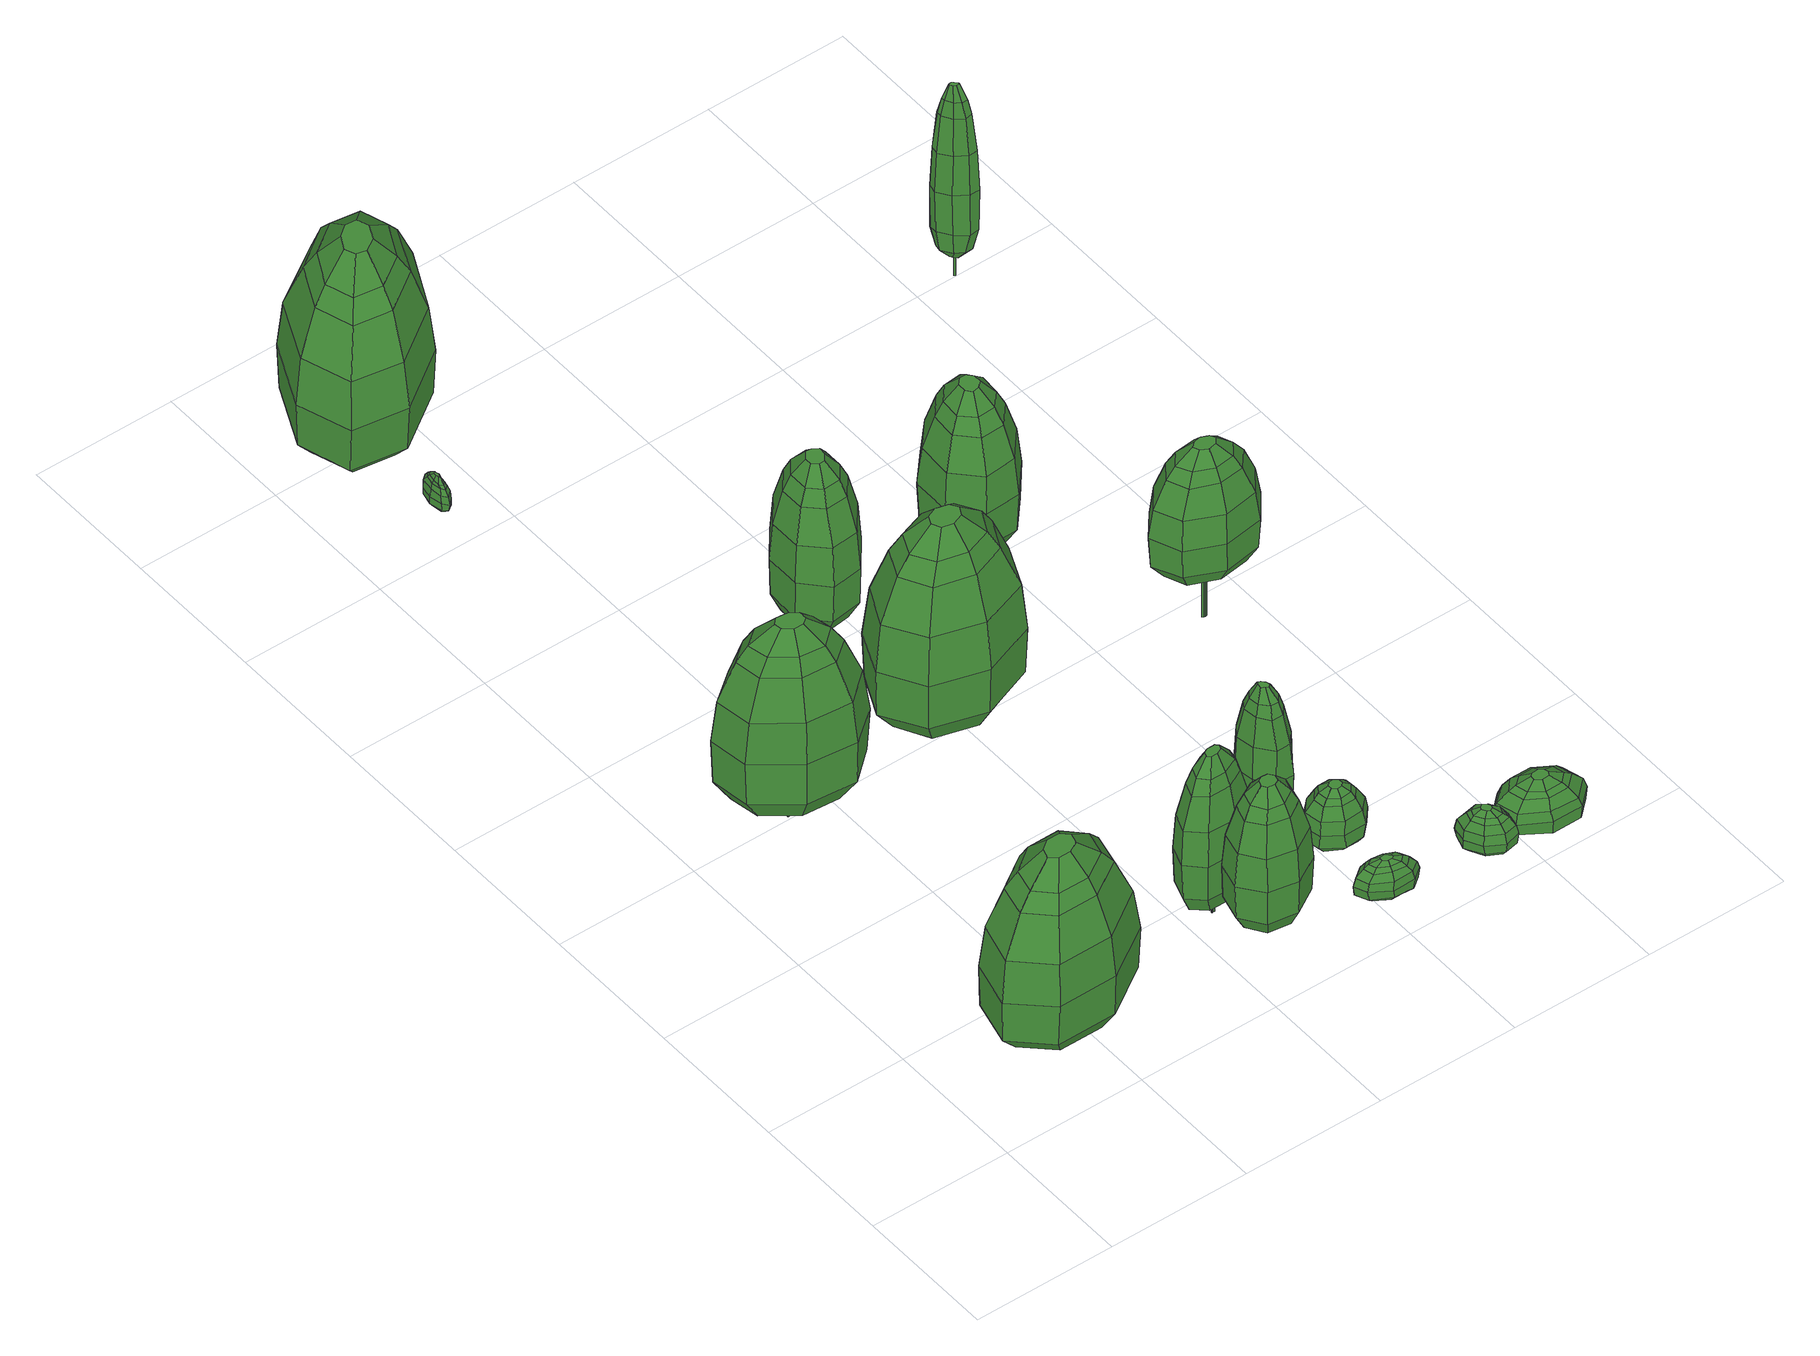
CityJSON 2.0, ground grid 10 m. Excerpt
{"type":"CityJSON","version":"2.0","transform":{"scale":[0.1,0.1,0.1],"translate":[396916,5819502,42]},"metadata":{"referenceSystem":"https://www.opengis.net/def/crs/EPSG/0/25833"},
"CityObjects":{
"tree1":{"type":"SolitaryVegetationObject","attributes":{"h_crown":14.28,"h_trunk":0.95,"X":396924.13,"Y":5819507.48,"Z":43.72,"height":15.23,"crownDiameter":9.96},"geometry":[{"type":"MultiSurface","lod":"2","boundaries":[[[0,1,2,3,4,5,6,7]],[[8,5,4,9]],[[10,6,5,8]],[[11,7,6,10]],[[9,4,3,12]],[[13,2,1,14]],[[15,0,7,11]],[[14,1,0,15]],[[12,3,2,13]],[[16,17,18,19]],[[20,21,22,23]],[[24,20,23,25]],[[19,18,26,27]],[[28,29,20,24]],[[23,22,30,31]],[[25,23,31,32]],[[33,34,35,36]],[[37,33,36,17]],[[32,31,33,37]],[[38,39,40,41]],[[36,35,39,38]],[[17,36,38,18]],[[42,24,25,43]],[[44,16,19,45]],[[43,25,32,46]],[[18,38,41,26]],[[46,32,37,47]],[[48,49,50,51]],[[50,47,16,44]],[[52,28,24,42]],[[51,50,44,53]],[[53,44,45,54]],[[29,55,21,20]],[[45,19,27,56]],[[57,58,59,60]],[[61,53,54,62]],[[63,51,53,61]],[[62,54,64,65]],[[60,59,49,48]],[[55,29,28,52,66,67,68,69]],[[70,48,51,63]],[[54,45,56,64]],[[67,66,58,57]],[[30,71,72,34]],[[49,46,47,50]],[[66,52,42,58]],[[58,42,43,59]],[[22,73,71,30]],[[21,74,73,22]],[[59,43,46,49]],[[55,69,74,21]],[[34,72,75,35]],[[76,60,48,70]],[[77,57,60,76]],[[72,63,61,75]],[[47,37,17,16]],[[75,61,62,78]],[[71,70,63,72]],[[31,30,34,33]],[[39,78,79,40]],[[78,62,65,79]],[[35,75,78,39]],[[73,76,70,71]],[[69,68,77,74]],[[41,40,79,65,64,56,27,26],[11,10,8,9,12,13,14,15]],[[68,67,57,77]],[[74,77,76,73]]]}]},
"tree2":{"type":"SolitaryVegetationObject","attributes":{"h_crown":15.07,"h_trunk":0.83,"X":396923.41,"Y":5819532.28,"Z":42.9,"height":15.9,"crownDiameter":8.36},"geometry":[{"type":"MultiSurface","lod":"2","boundaries":[[[80,81,82,83,84,85,86,87]],[[88,85,84,89]],[[90,86,85,88]],[[91,87,86,90]],[[89,84,83,92]],[[93,82,81,94]],[[95,80,87,91]],[[94,81,80,95]],[[92,83,82,93]],[[96,97,98,99]],[[100,101,102,103]],[[104,100,103,105]],[[99,98,106,107]],[[108,109,100,104]],[[103,102,110,111]],[[105,103,111,112]],[[113,114,115,116]],[[117,113,116,97]],[[112,111,113,117]],[[118,119,120,121]],[[116,115,119,118]],[[97,116,118,98]],[[122,104,105,123]],[[124,96,99,125]],[[123,105,112,126]],[[98,118,121,106]],[[126,112,117,127]],[[128,129,130,131]],[[130,127,96,124]],[[132,108,104,122]],[[131,130,124,133]],[[133,124,125,134]],[[109,135,101,100]],[[125,99,107,136]],[[137,138,139,140]],[[141,133,134,142]],[[143,131,133,141]],[[142,134,144,145]],[[140,139,129,128]],[[135,109,108,132,146,147,148,149]],[[150,128,131,143]],[[134,125,136,144]],[[147,146,138,137]],[[110,151,152,114]],[[129,126,127,130]],[[146,132,122,138]],[[138,122,123,139]],[[102,153,151,110]],[[101,154,153,102]],[[139,123,126,129]],[[135,149,154,101]],[[114,152,155,115]],[[156,140,128,150]],[[157,137,140,156]],[[152,143,141,155]],[[127,117,97,96]],[[155,141,142,158]],[[151,150,143,152]],[[111,110,114,113]],[[119,158,159,120]],[[158,142,145,159]],[[115,155,158,119]],[[153,156,150,151]],[[149,148,157,154]],[[121,120,159,145,144,136,107,106],[91,90,88,89,92,93,94,95]],[[148,147,137,157]],[[154,157,156,153]]]}]},
"tree3":{"type":"SolitaryVegetationObject","attributes":{"h_crown":12.35,"h_trunk":0.8,"X":396937.51,"Y":5819509.94,"Z":43.71,"height":13.15,"crownDiameter":4.94},"geometry":[{"type":"MultiSurface","lod":"2","boundaries":[[[160,161,162,163,164,165]],[[166,164,163,167]],[[168,165,164,166]],[[167,163,162,169]],[[170,160,165,168]],[[171,161,160,170]],[[169,162,161,171]],[[172,173,174,175]],[[176,177,178,179]],[[180,176,179,181]],[[175,174,182,183]],[[184,185,176,180]],[[179,178,186,187]],[[181,179,187,188]],[[189,190,191,192]],[[193,189,192,173]],[[188,187,189,193]],[[194,195,196,197]],[[192,191,195,194]],[[173,192,194,174]],[[198,180,181,199]],[[200,172,175,201]],[[199,181,188,202]],[[174,194,197,182]],[[202,188,193,203]],[[204,205,206,207]],[[206,203,172,200]],[[208,184,180,198]],[[207,206,200,209]],[[209,200,201,210]],[[185,211,177,176]],[[201,175,183,212]],[[213,214,215,216]],[[217,209,210,218]],[[219,207,209,217]],[[218,210,220,221]],[[216,215,205,204]],[[211,185,184,208,222,223,224,225]],[[226,204,207,219]],[[210,201,212,220]],[[223,222,214,213]],[[186,227,228,190]],[[205,202,203,206]],[[222,208,198,214]],[[214,198,199,215]],[[178,229,227,186]],[[177,230,229,178]],[[215,199,202,205]],[[211,225,230,177]],[[190,228,231,191]],[[232,216,204,226]],[[233,213,216,232]],[[228,219,217,231]],[[203,193,173,172]],[[231,217,218,234]],[[227,226,219,228]],[[187,186,190,189]],[[195,234,235,196]],[[234,218,221,235]],[[191,231,234,195]],[[229,232,226,227]],[[225,224,233,230]],[[197,196,235,221,220,212,183,182],[168,166,167,169,171,170]],[[224,223,213,233]],[[230,233,232,229]]]}]},
"tree4":{"type":"SolitaryVegetationObject","attributes":{"h_crown":10.8,"h_trunk":1.51,"X":396939.08,"Y":5819506.73,"Z":43.73,"height":12.31,"crownDiameter":5.45},"geometry":[{"type":"MultiSurface","lod":"2","boundaries":[[[236,237,238,239,240,241,242]],[[243,241,240,244]],[[245,242,241,243]],[[244,240,239,246]],[[247,238,237,248]],[[249,236,242,245]],[[248,237,236,249]],[[246,239,238,247]],[[250,251,252,253]],[[254,255,256,257]],[[258,254,257,259]],[[253,252,260,261]],[[262,263,254,258]],[[257,256,264,265]],[[259,257,265,266]],[[267,268,269,270]],[[271,267,270,251]],[[266,265,267,271]],[[272,273,274,275]],[[270,269,273,272]],[[251,270,272,252]],[[276,258,259,277]],[[278,250,253,279]],[[277,259,266,280]],[[252,272,275,260]],[[280,266,271,281]],[[282,283,284,285]],[[284,281,250,278]],[[286,262,258,276]],[[285,284,278,287]],[[287,278,279,288]],[[263,289,255,254]],[[279,253,261,290]],[[291,292,293,294]],[[295,287,288,296]],[[297,285,287,295]],[[296,288,298,299]],[[294,293,283,282]],[[289,263,262,286,300,301,302,303]],[[304,282,285,297]],[[288,279,290,298]],[[301,300,292,291]],[[264,305,306,268]],[[283,280,281,284]],[[300,286,276,292]],[[292,276,277,293]],[[256,307,305,264]],[[255,308,307,256]],[[293,277,280,283]],[[289,303,308,255]],[[268,306,309,269]],[[310,294,282,304]],[[311,291,294,310]],[[306,297,295,309]],[[281,271,251,250]],[[309,295,296,312]],[[305,304,297,306]],[[265,264,268,267]],[[273,312,313,274]],[[312,296,299,313]],[[269,309,312,273]],[[307,310,304,305]],[[303,302,311,308]],[[275,274,313,299,298,290,261,260],[245,243,244,246,247,248,249]],[[302,301,291,311]],[[308,311,310,307]]]}]},
"tree5":{"type":"SolitaryVegetationObject","attributes":{"h_crown":2.47,"h_trunk":0.18,"X":396922.76,"Y":5819565.21,"Z":43.1,"height":2.65,"crownDiameter":1.82},"geometry":[{"type":"MultiSurface","lod":"2","boundaries":[[[314,315,316]],[[317,315,314,318]],[[319,316,315,317]],[[318,314,316,319]],[[320,321,322,323]],[[324,325,326,327]],[[328,324,327,329]],[[323,322,330,331]],[[332,333,324,328]],[[327,326,334,335]],[[329,327,335,336]],[[337,338,339,340]],[[341,337,340,321]],[[336,335,337,341]],[[342,343,344,345]],[[340,339,343,342]],[[321,340,342,322]],[[346,328,329,347]],[[348,320,323,349]],[[347,329,336,350]],[[322,342,345,330]],[[350,336,341,351]],[[352,353,354,355]],[[354,351,320,348]],[[356,332,328,346]],[[355,354,348,357]],[[357,348,349,358]],[[333,359,325,324]],[[349,323,331,360]],[[361,362,363,364]],[[365,357,358,366]],[[367,355,357,365]],[[366,358,368,369]],[[364,363,353,352]],[[359,333,332,356,370,371,372,373]],[[374,352,355,367]],[[358,349,360,368]],[[371,370,362,361]],[[334,375,376,338]],[[353,350,351,354]],[[370,356,346,362]],[[362,346,347,363]],[[326,377,375,334]],[[325,378,377,326]],[[363,347,350,353]],[[359,373,378,325]],[[338,376,379,339]],[[380,364,352,374]],[[381,361,364,380]],[[376,367,365,379]],[[351,341,321,320]],[[379,365,366,382]],[[375,374,367,376]],[[335,334,338,337]],[[343,382,383,344]],[[382,366,369,383]],[[339,379,382,343]],[[377,380,374,375]],[[373,372,381,378]],[[345,344,383,369,368,360,331,330],[317,318,319]],[[372,371,361,381]],[[378,381,380,377]]]}]},
"tree6":{"type":"SolitaryVegetationObject","attributes":{"h_crown":15.46,"h_trunk":1.11,"X":396921.79,"Y":5819571.66,"Z":44.29,"height":16.57,"crownDiameter":11.73},"geometry":[{"type":"MultiSurface","lod":"2","boundaries":[[[384,385,386,387,388,389,390,391]],[[392,389,388,393]],[[394,390,389,392]],[[395,391,390,394]],[[393,388,387,396]],[[397,386,385,398]],[[399,384,391,395]],[[398,385,384,399]],[[396,387,386,397]],[[400,401,402,403]],[[404,405,406,407]],[[408,404,407,409]],[[403,402,410,411]],[[412,413,404,408]],[[407,406,414,415]],[[409,407,415,416]],[[417,418,419,420]],[[421,417,420,401]],[[416,415,417,421]],[[422,423,424,425]],[[420,419,423,422]],[[401,420,422,402]],[[426,408,409,427]],[[428,400,403,429]],[[427,409,416,430]],[[402,422,425,410]],[[430,416,421,431]],[[432,433,434,435]],[[434,431,400,428]],[[436,412,408,426]],[[435,434,428,437]],[[437,428,429,438]],[[413,439,405,404]],[[429,403,411,440]],[[441,442,443,444]],[[445,437,438,446]],[[447,435,437,445]],[[446,438,448,449]],[[444,443,433,432]],[[439,413,412,436,450,451,452,453]],[[454,432,435,447]],[[438,429,440,448]],[[451,450,442,441]],[[414,455,456,418]],[[433,430,431,434]],[[450,436,426,442]],[[442,426,427,443]],[[406,457,455,414]],[[405,458,457,406]],[[443,427,430,433]],[[439,453,458,405]],[[418,456,459,419]],[[460,444,432,454]],[[461,441,444,460]],[[456,447,445,459]],[[431,421,401,400]],[[459,445,446,462]],[[455,454,447,456]],[[415,414,418,417]],[[423,462,463,424]],[[462,446,449,463]],[[419,459,462,423]],[[457,460,454,455]],[[453,452,461,458]],[[425,424,463,449,448,440,411,410],[395,394,392,393,396,397,398,399]],[[452,451,441,461]],[[458,461,460,457]]]}]},
"tree7":{"type":"SolitaryVegetationObject","attributes":{"h_crown":16.14,"h_trunk":1.16,"X":396935.06,"Y":5819532.45,"Z":42.98,"height":17.3,"crownDiameter":9.63},"geometry":[{"type":"MultiSurface","lod":"2","boundaries":[[[464,465,466,467,468,469,470,471]],[[472,469,468,473]],[[474,470,469,472]],[[475,471,470,474]],[[473,468,467,476]],[[477,466,465,478]],[[479,464,471,475]],[[478,465,464,479]],[[476,467,466,477]],[[480,481,482,483]],[[484,485,486,487]],[[488,484,487,489]],[[483,482,490,491]],[[492,493,484,488]],[[487,486,494,495]],[[489,487,495,496]],[[497,498,499,500]],[[501,497,500,481]],[[496,495,497,501]],[[502,503,504,505]],[[500,499,503,502]],[[481,500,502,482]],[[506,488,489,507]],[[508,480,483,509]],[[507,489,496,510]],[[482,502,505,490]],[[510,496,501,511]],[[512,513,514,515]],[[514,511,480,508]],[[516,492,488,506]],[[515,514,508,517]],[[517,508,509,518]],[[493,519,485,484]],[[509,483,491,520]],[[521,522,523,524]],[[525,517,518,526]],[[527,515,517,525]],[[526,518,528,529]],[[524,523,513,512]],[[519,493,492,516,530,531,532,533]],[[534,512,515,527]],[[518,509,520,528]],[[531,530,522,521]],[[494,535,536,498]],[[513,510,511,514]],[[530,516,506,522]],[[522,506,507,523]],[[486,537,535,494]],[[485,538,537,486]],[[523,507,510,513]],[[519,533,538,485]],[[498,536,539,499]],[[540,524,512,534]],[[541,521,524,540]],[[536,527,525,539]],[[511,501,481,480]],[[539,525,526,542]],[[535,534,527,536]],[[495,494,498,497]],[[503,542,543,504]],[[542,526,529,543]],[[499,539,542,503]],[[537,540,534,535]],[[533,532,541,538]],[[505,504,543,529,528,520,491,490],[475,474,472,473,476,477,478,479]],[[532,531,521,541]],[[538,541,540,537]]]}]},
"tree8":{"type":"SolitaryVegetationObject","attributes":{"h_crown":11.43,"h_trunk":4.22,"X":396941.78,"Y":5819510.6,"Z":43.65,"height":15.65,"crownDiameter":3.41},"geometry":[{"type":"MultiSurface","lod":"2","boundaries":[[[544,545,546,547]],[[548,549,550,551]],[[552,553,554,555]],[[556,557,553,552]],[[558,559,560,561]],[[562,563,564,565]],[[566,567,568,569]],[[565,564,570,571]],[[572,573,562,574]],[[573,575,563,562]],[[547,546,576,549]],[[577,578,579,580]],[[571,570,566,581]],[[582,574,583,584]],[[585,586,545,544]],[[555,554,585,578]],[[587,555,578,577]],[[588,548,551,589]],[[590,591,548,588]],[[592,587,577,593]],[[563,594,592,564]],[[595,596,597,594]],[[598,569,599,559]],[[593,577,580,567]],[[580,579,591,590]],[[569,568,600,599]],[[584,583,601,586]],[[549,576,602,550]],[[557,603,582,553]],[[578,585,544,579]],[[579,544,547,591]],[[599,600,604,605]],[[597,552,555,587]],[[564,592,593,570]],[[591,547,549,548]],[[594,597,587,592]],[[554,584,586,585]],[[583,565,571,601]],[[581,566,569,598]],[[606,598,559,558]],[[600,588,589,604]],[[586,601,607,545]],[[601,571,581,607]],[[589,551,550,602,561,560,605,604],[608,609,610,611,612]],[[570,593,567,566]],[[607,581,598,606]],[[603,572,574,582]],[[545,607,606,546]],[[556,596,595,575,573,572,603,557]],[[553,582,584,554]],[[596,556,552,597]],[[576,558,561,602]],[[559,599,605,560]],[[567,580,590,568]],[[546,606,558,576]],[[575,595,594,563]],[[568,590,588,600]],[[574,562,565,583]],[[613,614,615,616,617]],[[612,613,617,608]],[[611,614,613,612]],[[610,615,614,611]],[[609,616,615,610]],[[608,617,616,609]]]}]},
"tree9":{"type":"SolitaryVegetationObject","attributes":{"h_crown":13.37,"h_trunk":0.65,"X":396934.2,"Y":5819543.75,"Z":42.98,"height":14.02,"crownDiameter":6.3},"geometry":[{"type":"MultiSurface","lod":"2","boundaries":[[[618,619,620,621,622,623]],[[624,622,621,625]],[[626,623,622,624]],[[625,621,620,627]],[[628,618,623,626]],[[629,619,618,628]],[[627,620,619,629]],[[630,631,632,633]],[[634,635,636,637]],[[638,634,637,639]],[[633,632,640,641]],[[642,643,634,638]],[[637,636,644,645]],[[639,637,645,646]],[[647,648,649,650]],[[651,647,650,631]],[[646,645,647,651]],[[652,653,654,655]],[[650,649,653,652]],[[631,650,652,632]],[[656,638,639,657]],[[658,630,633,659]],[[657,639,646,660]],[[632,652,655,640]],[[660,646,651,661]],[[662,663,664,665]],[[664,661,630,658]],[[666,642,638,656]],[[665,664,658,667]],[[667,658,659,668]],[[643,669,635,634]],[[659,633,641,670]],[[671,672,673,674]],[[675,667,668,676]],[[677,665,667,675]],[[676,668,678,679]],[[674,673,663,662]],[[669,643,642,666,680,681,682,683]],[[684,662,665,677]],[[668,659,670,678]],[[681,680,672,671]],[[644,685,686,648]],[[663,660,661,664]],[[680,666,656,672]],[[672,656,657,673]],[[636,687,685,644]],[[635,688,687,636]],[[673,657,660,663]],[[669,683,688,635]],[[648,686,689,649]],[[690,674,662,684]],[[691,671,674,690]],[[686,677,675,689]],[[661,651,631,630]],[[689,675,676,692]],[[685,684,677,686]],[[645,644,648,647]],[[653,692,693,654]],[[692,676,679,693]],[[649,689,692,653]],[[687,690,684,685]],[[683,682,691,688]],[[655,654,693,679,678,670,641,640],[626,624,625,627,629,628]],[[682,681,671,691]],[[688,691,690,687]]]}]},
"tree10":{"type":"SolitaryVegetationObject","attributes":{"h_crown":2.65,"h_trunk":0.82,"X":396946.07,"Y":5819504.36,"Z":43.85,"height":3.47,"crownDiameter":3.27},"geometry":[{"type":"MultiSurface","lod":"2","boundaries":[[[694,695,696,697]],[[698,699,700,701]],[[702,703,704,705]],[[706,707,708,709]],[[710,711,707,706]],[[712,713,711,710]],[[714,715,716,717]],[[718,719,720,721]],[[704,722,723,724]],[[716,725,726,727]],[[724,723,715,714]],[[728,705,729,730]],[[697,696,731,699]],[[708,732,695,694]],[[703,733,722,704]],[[734,709,735,736]],[[735,694,697,737]],[[730,729,738,732]],[[709,708,694,735]],[[713,739,728,711]],[[699,731,740,700]],[[737,697,699,698]],[[707,730,732,708]],[[741,710,706,742]],[[727,726,743,744]],[[745,734,736,725]],[[744,743,746,747]],[[736,735,737,748]],[[723,749,745,715]],[[750,741,742,749]],[[742,706,709,734]],[[749,742,734,745]],[[751,698,701,752]],[[748,737,698,751]],[[722,750,749,723]],[[753,754,741,750]],[[755,727,744,719]],[[726,748,751,743]],[[725,736,748,726]],[[743,751,752,746]],[[705,704,724,729]],[[729,724,714,738]],[[719,744,747,720]],[[732,738,756,695]],[[754,712,710,741]],[[717,716,727,755]],[[756,717,755,757]],[[715,745,725,716]],[[696,757,718,731]],[[757,755,719,718]],[[695,756,757,696]],[[731,718,721,740]],[[733,753,750,722]],[[738,714,717,756]],[[712,754,753,733,703,702,739,713]],[[711,728,730,707]],[[752,701,700,740,721,720,747,746],[758,759,760,761,762]],[[739,702,705,728]],[[759,763,764,760]],[[758,765,763,759]],[[760,764,766,761]],[[767,766,764,763,765]],[[762,767,765,758]],[[761,766,767,762]]]}]},
"tree11":{"type":"SolitaryVegetationObject","attributes":{"h_crown":4.95,"h_trunk":0.17,"X":396946.6,"Y":5819509.96,"Z":43.62,"height":5.12,"crownDiameter":3.72},"geometry":[{"type":"MultiSurface","lod":"2","boundaries":[[[768,769,770,771,772,773]],[[774,771,770,775]],[[776,772,771,774]],[[777,773,772,776]],[[778,769,768,779]],[[779,768,773,777]],[[775,770,769,778]],[[780,781,782,783]],[[784,785,786,787]],[[788,784,787,789]],[[783,782,790,791]],[[792,793,784,788]],[[787,786,794,795]],[[789,787,795,796]],[[797,798,799,800]],[[801,797,800,781]],[[796,795,797,801]],[[802,803,804,805]],[[800,799,803,802]],[[781,800,802,782]],[[806,788,789,807]],[[808,780,783,809]],[[807,789,796,810]],[[782,802,805,790]],[[810,796,801,811]],[[812,813,814,815]],[[814,811,780,808]],[[816,792,788,806]],[[815,814,808,817]],[[817,808,809,818]],[[793,819,785,784]],[[809,783,791,820]],[[821,822,823,824]],[[825,817,818,826]],[[827,815,817,825]],[[826,818,828,829]],[[824,823,813,812]],[[819,793,792,816,830,831,832,833]],[[834,812,815,827]],[[818,809,820,828]],[[831,830,822,821]],[[794,835,836,798]],[[813,810,811,814]],[[830,816,806,822]],[[822,806,807,823]],[[786,837,835,794]],[[785,838,837,786]],[[823,807,810,813]],[[819,833,838,785]],[[798,836,839,799]],[[840,824,812,834]],[[841,821,824,840]],[[836,827,825,839]],[[811,801,781,780]],[[839,825,826,842]],[[835,834,827,836]],[[795,794,798,797]],[[803,842,843,804]],[[842,826,829,843]],[[799,839,842,803]],[[837,840,834,835]],[[833,832,841,838]],[[805,804,843,829,828,820,791,790],[776,774,775,778,779,777]],[[832,831,821,841]],[[838,841,840,837]]]}]},
"tree12":{"type":"SolitaryVegetationObject","attributes":{"h_crown":3.29,"h_trunk":0.21,"X":396953.36,"Y":5819504.13,"Z":43.69,"height":3.49,"crownDiameter":3.2},"geometry":[{"type":"MultiSurface","lod":"2","boundaries":[[[844,845,846,847]],[[848,847,846,849]],[[849,846,845,850]],[[851,844,847,848]],[[850,845,844,851]],[[852,853,854,855]],[[856,857,858,859]],[[860,856,859,861]],[[855,854,862,863]],[[864,865,856,860]],[[859,858,866,867]],[[861,859,867,868]],[[869,870,871,872]],[[873,869,872,853]],[[868,867,869,873]],[[874,875,876,877]],[[872,871,875,874]],[[853,872,874,854]],[[878,860,861,879]],[[880,852,855,881]],[[879,861,868,882]],[[854,874,877,862]],[[882,868,873,883]],[[884,885,886,887]],[[886,883,852,880]],[[888,864,860,878]],[[887,886,880,889]],[[889,880,881,890]],[[865,891,857,856]],[[881,855,863,892]],[[893,894,895,896]],[[897,889,890,898]],[[899,887,889,897]],[[898,890,900,901]],[[896,895,885,884]],[[891,865,864,888,902,903,904,905]],[[906,884,887,899]],[[890,881,892,900]],[[903,902,894,893]],[[866,907,908,870]],[[885,882,883,886]],[[902,888,878,894]],[[894,878,879,895]],[[858,909,907,866]],[[857,910,909,858]],[[895,879,882,885]],[[891,905,910,857]],[[870,908,911,871]],[[912,896,884,906]],[[913,893,896,912]],[[908,899,897,911]],[[883,873,853,852]],[[911,897,898,914]],[[907,906,899,908]],[[867,866,870,869]],[[875,914,915,876]],[[914,898,901,915]],[[871,911,914,875]],[[909,912,906,907]],[[905,904,913,910]],[[877,876,915,901,900,892,863,862],[848,849,850,851]],[[904,903,893,913]],[[910,913,912,909]]]}]},
"tree13":{"type":"SolitaryVegetationObject","attributes":{"h_crown":13.08,"h_trunk":0.67,"X":396945.2,"Y":5819543.12,"Z":43.14,"height":13.75,"crownDiameter":6.8},"geometry":[{"type":"MultiSurface","lod":"2","boundaries":[[[916,917,918,919,920,921,922,923]],[[924,921,920,925]],[[926,922,921,924]],[[927,923,922,926]],[[925,920,919,928]],[[929,918,917,930]],[[931,916,923,927]],[[930,917,916,931]],[[928,919,918,929]],[[932,933,934,935]],[[936,937,938,939]],[[940,936,939,941]],[[935,934,942,943]],[[944,945,936,940]],[[939,938,946,947]],[[941,939,947,948]],[[949,950,951,952]],[[953,949,952,933]],[[948,947,949,953]],[[954,955,956,957]],[[952,951,955,954]],[[933,952,954,934]],[[958,940,941,959]],[[960,932,935,961]],[[959,941,948,962]],[[934,954,957,942]],[[962,948,953,963]],[[964,965,966,967]],[[966,963,932,960]],[[968,944,940,958]],[[967,966,960,969]],[[969,960,961,970]],[[945,971,937,936]],[[961,935,943,972]],[[973,974,975,976]],[[977,969,970,978]],[[979,967,969,977]],[[978,970,980,981]],[[976,975,965,964]],[[971,945,944,968,982,983,984,985]],[[986,964,967,979]],[[970,961,972,980]],[[983,982,974,973]],[[946,987,988,950]],[[965,962,963,966]],[[982,968,958,974]],[[974,958,959,975]],[[938,989,987,946]],[[937,990,989,938]],[[975,959,962,965]],[[971,985,990,937]],[[950,988,991,951]],[[992,976,964,986]],[[993,973,976,992]],[[988,979,977,991]],[[963,953,933,932]],[[991,977,978,994]],[[987,986,979,988]],[[947,946,950,949]],[[955,994,995,956]],[[994,978,981,995]],[[951,991,994,955]],[[989,992,986,987]],[[985,984,993,990]],[[957,956,995,981,980,972,943,942],[927,926,924,925,928,929,930,931]],[[984,983,973,993]],[[990,993,992,989]]]}]},
"tree14":{"type":"SolitaryVegetationObject","attributes":{"h_crown":3.81,"h_trunk":0.1,"X":396957.24,"Y":5819504.03,"Z":43.75,"height":3.91,"crownDiameter":4.99},"geometry":[{"type":"MultiSurface","lod":"2","boundaries":[[[996,997,998,999,1000,1001,1002]],[[1003,1000,999,1004]],[[1005,1001,1000,1003]],[[1006,1002,1001,1005]],[[1004,999,998,1007]],[[1008,997,996,1009]],[[1009,996,1002,1006]],[[1007,998,997,1008]],[[1010,1011,1012,1013]],[[1014,1015,1016,1017]],[[1018,1014,1017,1019]],[[1013,1012,1020,1021]],[[1022,1023,1014,1018]],[[1017,1016,1024,1025]],[[1019,1017,1025,1026]],[[1027,1028,1029,1030]],[[1031,1027,1030,1011]],[[1026,1025,1027,1031]],[[1032,1033,1034,1035]],[[1030,1029,1033,1032]],[[1011,1030,1032,1012]],[[1036,1018,1019,1037]],[[1038,1010,1013,1039]],[[1037,1019,1026,1040]],[[1012,1032,1035,1020]],[[1040,1026,1031,1041]],[[1042,1043,1044,1045]],[[1044,1041,1010,1038]],[[1046,1022,1018,1036]],[[1045,1044,1038,1047]],[[1047,1038,1039,1048]],[[1023,1049,1015,1014]],[[1039,1013,1021,1050]],[[1051,1052,1053,1054]],[[1055,1047,1048,1056]],[[1057,1045,1047,1055]],[[1056,1048,1058,1059]],[[1054,1053,1043,1042]],[[1049,1023,1022,1046,1060,1061,1062,1063]],[[1064,1042,1045,1057]],[[1048,1039,1050,1058]],[[1061,1060,1052,1051]],[[1024,1065,1066,1028]],[[1043,1040,1041,1044]],[[1060,1046,1036,1052]],[[1052,1036,1037,1053]],[[1016,1067,1065,1024]],[[1015,1068,1067,1016]],[[1053,1037,1040,1043]],[[1049,1063,1068,1015]],[[1028,1066,1069,1029]],[[1070,1054,1042,1064]],[[1071,1051,1054,1070]],[[1066,1057,1055,1069]],[[1041,1031,1011,1010]],[[1069,1055,1056,1072]],[[1065,1064,1057,1066]],[[1025,1024,1028,1027]],[[1033,1072,1073,1034]],[[1072,1056,1059,1073]],[[1029,1069,1072,1033]],[[1067,1070,1064,1065]],[[1063,1062,1071,1068]],[[1035,1034,1073,1059,1058,1050,1021,1020],[1006,1005,1003,1004,1007,1008,1009]],[[1062,1061,1051,1071]],[[1068,1071,1070,1067]]]}]},
"tree15":{"type":"SolitaryVegetationObject","attributes":{"h_crown":9.99,"h_trunk":4.17,"X":396952.69,"Y":5819530.26,"Z":43.19,"height":14.16,"crownDiameter":6.47},"geometry":[{"type":"MultiSurface","lod":"2","boundaries":[[[1074,1075,1076,1077]],[[1078,1079,1080,1081]],[[1082,1083,1084,1085]],[[1086,1087,1083,1082]],[[1088,1089,1090,1091]],[[1092,1093,1094,1095]],[[1096,1097,1098,1099]],[[1095,1094,1100,1101]],[[1102,1103,1092,1104]],[[1103,1105,1093,1092]],[[1077,1076,1106,1079]],[[1107,1108,1109,1110]],[[1101,1100,1096,1111]],[[1112,1104,1113,1114]],[[1115,1116,1075,1074]],[[1085,1084,1115,1108]],[[1117,1085,1108,1107]],[[1118,1078,1081,1119]],[[1120,1121,1078,1118]],[[1122,1117,1107,1123]],[[1093,1124,1122,1094]],[[1125,1126,1127,1124]],[[1128,1099,1129,1089]],[[1123,1107,1110,1097]],[[1110,1109,1121,1120]],[[1099,1098,1130,1129]],[[1114,1113,1131,1116]],[[1079,1106,1132,1080]],[[1087,1133,1112,1083]],[[1108,1115,1074,1109]],[[1109,1074,1077,1121]],[[1129,1130,1134,1135]],[[1127,1082,1085,1117]],[[1094,1122,1123,1100]],[[1121,1077,1079,1078]],[[1124,1127,1117,1122]],[[1084,1114,1116,1115]],[[1113,1095,1101,1131]],[[1111,1096,1099,1128]],[[1136,1128,1089,1088]],[[1130,1118,1119,1134]],[[1116,1131,1137,1075]],[[1131,1101,1111,1137]],[[1119,1081,1080,1132,1091,1090,1135,1134],[1138,1139,1140,1141,1142,1143,1144]],[[1100,1123,1097,1096]],[[1137,1111,1128,1136]],[[1133,1102,1104,1112]],[[1075,1137,1136,1076]],[[1086,1126,1125,1105,1103,1102,1133,1087]],[[1083,1112,1114,1084]],[[1126,1086,1082,1127]],[[1106,1088,1091,1132]],[[1089,1129,1135,1090]],[[1097,1110,1120,1098]],[[1076,1136,1088,1106]],[[1105,1125,1124,1093]],[[1098,1120,1118,1130]],[[1104,1092,1095,1113]],[[1145,1146,1147,1148,1149,1150,1151]],[[1144,1145,1151,1138]],[[1143,1146,1145,1144]],[[1142,1147,1146,1143]],[[1141,1148,1147,1142]],[[1140,1149,1148,1141]],[[1139,1150,1149,1140]],[[1138,1151,1150,1139]]]}]},
"tree16":{"type":"SolitaryVegetationObject","attributes":{"h_crown":15.59,"h_trunk":0.11,"X":396958.34,"Y":5819561.49,"Z":43.72,"height":15.7,"crownDiameter":2.19},"geometry":[{"type":"MultiSurface","lod":"2","boundaries":[[[1152,1153,1154]],[[1155,1154,1153,1156]],[[1156,1153,1152,1157]],[[1157,1152,1154,1155]],[[1158,1159,1160,1161]],[[1162,1163,1164,1165]],[[1166,1162,1165,1167]],[[1161,1160,1168,1169]],[[1170,1171,1162,1166]],[[1165,1164,1172,1173]],[[1167,1165,1173,1174]],[[1175,1176,1177,1178]],[[1179,1175,1178,1159]],[[1174,1173,1175,1179]],[[1180,1181,1182,1183]],[[1178,1177,1181,1180]],[[1159,1178,1180,1160]],[[1184,1166,1167,1185]],[[1186,1158,1161,1187]],[[1185,1167,1174,1188]],[[1160,1180,1183,1168]],[[1188,1174,1179,1189]],[[1190,1191,1192,1193]],[[1192,1189,1158,1186]],[[1194,1170,1166,1184]],[[1193,1192,1186,1195]],[[1195,1186,1187,1196]],[[1171,1197,1163,1162]],[[1187,1161,1169,1198]],[[1199,1200,1201,1202]],[[1203,1195,1196,1204]],[[1205,1193,1195,1203]],[[1204,1196,1206,1207]],[[1202,1201,1191,1190]],[[1197,1171,1170,1194,1208,1209,1210,1211]],[[1212,1190,1193,1205]],[[1196,1187,1198,1206]],[[1209,1208,1200,1199]],[[1172,1213,1214,1176]],[[1191,1188,1189,1192]],[[1208,1194,1184,1200]],[[1200,1184,1185,1201]],[[1164,1215,1213,1172]],[[1163,1216,1215,1164]],[[1201,1185,1188,1191]],[[1197,1211,1216,1163]],[[1176,1214,1217,1177]],[[1218,1202,1190,1212]],[[1219,1199,1202,1218]],[[1214,1205,1203,1217]],[[1189,1179,1159,1158]],[[1217,1203,1204,1220]],[[1213,1212,1205,1214]],[[1173,1172,1176,1175]],[[1181,1220,1221,1182]],[[1220,1204,1207,1221]],[[1177,1217,1220,1181]],[[1215,1218,1212,1213]],[[1211,1210,1219,1216]],[[1183,1182,1221,1207,1206,1198,1169,1168],[1155,1156,1157]],[[1210,1209,1199,1219]],[[1216,1219,1218,1215]]]}]}
},
"vertices":[
[82,53,17],[80,53,17],[79,54,17],[79,55,17],[81,56,17],[83,56,17],[84,55,17],[83,54,17],[83,56,32],[81,56,32],[84,55,32],[83,54,32],[79,55,32],[79,54,32],[80,53,32],[82,53,32],[51,16,55],[27,39,55],[40,43,39],[59,25,39],[57,63,157],[75,76,157],[73,82,146],[49,66,146],[53,46,157],[44,44,146],[68,51,32],[74,46,32],[70,51,170],[72,58,170],[70,91,118],[38,70,118],[30,40,118],[34,71,87],[69,95,87],[70,94,55],[35,71,55],[26,38,87],[46,67,39],[72,84,39],[79,64,32],[70,59,32],[65,34,157],[60,28,146],[93,16,55],[90,25,39],[53,18,118],[51,15,87],[125,40,118],[92,18,118],[93,15,87],[129,38,87],[75,47,170],[128,39,55],[117,43,39],[79,63,170],[84,46,32],[106,46,157],[87,34,157],[89,28,146],[114,44,146],[135,71,55],[122,67,39],[137,71,87],[92,51,32],[94,59,32],[84,47,170],[91,51,170],[93,58,170],[88,63,170],[132,70,118],[109,91,118],[112,95,87],[102,82,146],[97,76,157],[111,94,55],[119,66,146],[110,63,157],[104,84,39],[88,64,32],
[75,304,9],[76,303,9],[76,302,9],[75,301,9],[74,302,9],[72,302,9],[72,304,9],[73,304,9],[72,302,25],[74,302,25],[72,304,25],[73,304,25],[75,301,25],[76,302,25],[76,303,25],[75,304,25],[114,313,49],[118,286,49],[108,290,32],[104,310,32],[86,284,155],[68,286,155],[66,281,143],[90,279,143],[98,294,155],[105,291,143],[85,299,25],[84,305,25],[83,299,168],[79,296,168],[63,273,114],[95,270,114],[116,287,114],[97,267,82],[62,271,82],[62,271,49],[97,268,49],[120,285,82],[91,277,32],[65,279,32],[71,295,25],[80,295,25],[95,308,155],[102,310,143],[86,334,49],[83,327,32],[112,312,114],[115,313,82],[53,335,114],[86,332,114],[87,335,82],[51,338,82],[83,305,168],[51,337,49],[57,329,32],[72,296,168],[77,310,25],[62,321,155],[81,320,155],[83,325,143],[58,327,143],[30,320,49],[40,316,32],[29,321,82],[69,311,25],[64,307,25],[77,309,168],[69,310,168],[65,306,168],[66,301,168],[32,319,114],[36,293,114],[33,293,82],[46,296,143],[53,297,155],[34,293,49],[43,315,143],[50,312,155],[44,295,32],[65,300,25],
[215,79,17],[214,79,17],[214,80,17],[215,80,17],[216,80,17],[216,79,17],[216,80,30],[215,80,30],[216,79,30],[214,80,30],[215,79,30],[214,79,30],[198,62,50],[187,72,50],[193,74,36],[202,66,36],[203,84,138],[213,89,138],[212,92,128],[199,85,128],[200,76,138],[195,74,128],[208,78,30],[211,75,30],[209,78,149],[210,81,149],[211,96,104],[193,87,104],[188,73,104],[191,87,78],[211,98,78],[211,97,50],[192,87,50],[186,72,78],[197,85,36],[212,93,36],[214,84,30],[210,81,30],[206,70,138],[203,67,128],[220,61,50],[218,66,36],[199,63,104],[197,61,78],[237,72,104],[219,62,104],[220,61,78],[239,71,78],[211,76,149],[238,72,50],[233,73,36],[214,83,149],[216,75,30],[228,75,138],[217,70,138],[218,67,128],[231,74,128],[244,86,50],[237,85,36],[245,87,78],[221,78,30],[222,81,30],[216,76,149],[220,78,149],[221,81,149],[219,83,149],[242,86,104],[231,96,104],[233,98,78],[227,92,128],[224,89,138],[232,97,50],[235,84,128],[230,83,138],[228,93,36],[219,84,30],
[231,46,17],[230,46,17],[230,47,17],[230,48,17],[231,48,17],[232,48,17],[232,47,17],[232,48,30],[231,48,30],[232,47,30],[230,48,30],[230,47,30],[230,46,30],[231,46,30],[214,26,48],[203,42,48],[210,43,35],[218,31,35],[219,55,130],[228,60,130],[228,64,121],[215,57,121],[216,45,130],[211,44,121],[224,46,30],[227,42,30],[225,46,140],[226,50,140],[227,70,99],[209,60,99],[205,43,99],[207,61,74],[226,72,74],[226,72,48],[208,61,48],[202,42,74],[214,58,35],[227,66,35],[230,53,30],[225,51,30],[222,36,130],[219,33,121],[235,23,48],[234,29,35],[215,28,99],[214,26,74],[252,34,99],[235,24,99],[235,22,74],[254,33,74],[227,43,140],[253,34,48],[248,37,35],[230,52,140],[232,41,30],[243,40,130],[233,34,130],[234,30,121],[247,38,121],[258,52,48],[252,51,35],[259,52,74],[236,44,30],[237,49,30],[232,42,140],[236,44,140],[237,48,140],[234,52,140],[257,52,99],[246,67,99],[248,69,74],[242,62,121],[240,58,130],[247,68,48],[250,51,121],[246,50,130],[243,63,35],[235,52,30],
[67,632,11],[68,633,11],[68,632,11],[68,633,14],[67,632,14],[68,632,14],[71,623,18],[67,620,18],[67,623,15],[70,625,15],[65,627,35],[65,632,35],[64,632,33],[65,626,33],[67,625,35],[67,623,33],[68,629,14],[68,630,14],[68,629,38],[67,630,38],[63,632,29],[64,624,29],[67,620,29],[64,623,23],[62,632,23],[62,632,18],[64,623,18],[67,619,23],[65,625,15],[64,632,15],[66,632,14],[67,630,14],[69,627,35],[70,626,33],[73,632,18],[72,632,15],[71,624,29],[71,623,23],[71,640,29],[73,632,29],[73,632,23],[72,641,23],[68,630,38],[72,641,18],[71,639,15],[67,632,38],[69,632,14],[70,637,35],[70,632,35],[71,632,33],[70,638,33],[68,645,18],[68,642,15],[68,645,23],[69,634,14],[68,635,14],[69,632,38],[68,634,38],[68,635,38],[67,634,38],[68,644,29],[64,641,29],[64,641,23],[65,638,33],[66,637,35],[64,641,18],[68,641,33],[68,639,35],[65,639,15],[67,634,14],
[59,695,23],[58,694,23],[56,694,23],[56,696,23],[56,698,23],[58,699,23],[60,699,23],[60,697,23],[58,699,39],[56,698,39],[60,699,39],[60,697,39],[56,696,39],[56,694,39],[58,694,39],[59,695,39],[51,639,64],[13,645,64],[24,657,47],[52,653,47],[28,688,175],[40,712,175],[34,717,163],[19,686,163],[34,669,175],[27,660,163],[47,684,39],[56,683,39],[49,686,189],[46,693,189],[25,725,133],[5,682,133],[16,648,133],[0,680,99],[22,727,99],[23,726,64],[2,681,64],[12,643,99],[15,685,47],[32,719,47],[50,704,39],[45,693,39],[54,666,175],[53,656,163],[92,667,64],[84,674,47],[51,642,133],[51,637,99],[111,711,133],[90,669,133],[93,666,99],[115,713,99],[56,684,189],[114,712,64],[100,709,47],[51,703,189],[66,690,39],[88,705,175],[76,681,175],[82,676,163],[97,708,163],[102,748,64],[92,736,47],[104,750,99],[71,700,39],[69,709,39],[65,690,189],[70,700,189],[67,708,189],[59,709,189],[100,745,133],[65,751,133],[65,756,99],[63,737,163],[62,727,175],[65,754,64],[89,733,163],[82,724,175],[63,740,47],[60,710,39],
[191,306,10],[192,306,10],[193,305,10],[192,303,10],[191,303,10],[189,303,10],[188,304,10],[189,306,10],[189,303,27],[191,303,27],[188,304,27],[189,306,27],[192,303,27],[193,305,27],[192,306,27],[191,306,27],[226,335,53],[243,307,53],[230,306,35],[218,328,35],[211,290,169],[192,283,169],[192,276,156],[217,285,156],[219,306,169],[227,306,156],[203,305,27],[199,312,27],[202,305,183],[199,299,183],[192,266,125],[227,278,125],[240,307,125],[230,276,89],[192,262,89],[192,263,53],[229,277,53],[244,307,89],[220,284,35],[192,273,35],[191,295,27],[200,298,27],[210,321,169],[216,326,156],[189,346,53],[189,336,35],[224,333,125],[227,336,89],[155,331,125],[189,343,125],[189,347,89],[151,333,89],[198,311,183],[152,332,53],[162,325,35],[191,296,183],[190,314,27],[170,319,169],[190,326,169],[189,333,156],[164,324,156],[138,302,53],[151,303,35],[137,302,89],[181,311,27],[178,304,27],[190,313,183],[183,310,183],[180,304,183],[183,298,183],[141,302,125],[157,276,125],[154,273,89],[165,283,156],[172,288,169],[155,274,53],[154,303,156],[163,303,169],[163,281,35],[182,297,27],
[243,94,107],[250,104,107],[250,103,82],[243,94,82],[248,82,69],[247,92,69],[254,88,63],[255,85,63],[251,83,163],[250,90,163],[248,92,154],[249,82,154],[255,85,173],[255,88,173],[260,99,69],[267,90,69],[261,87,63],[259,90,63],[265,89,163],[266,82,163],[268,80,154],[267,90,154],[273,78,107],[266,68,107],[266,69,82],[272,78,82],[272,78,132],[270,91,132],[258,89,173],[260,87,173],[260,95,163],[261,84,173],[252,99,69],[255,70,132],[246,81,132],[245,80,107],[254,69,107],[271,92,107],[254,95,163],[260,98,154],[252,98,154],[244,94,132],[250,102,132],[255,74,154],[255,73,69],[257,82,63],[254,70,82],[245,80,82],[263,74,154],[265,70,132],[262,77,163],[259,82,173],[257,83,173],[256,77,163],[270,92,82],[269,80,69],[264,73,69],[261,102,132],[256,90,63],[256,90,173],[260,82,63],[261,84,63],[261,102,82],[261,103,107],[258,87,63],[257,87,63],[257,86,63],[258,85,63],[258,86,63],[258,86,16],[258,85,16],[257,86,16],[257,87,16],[258,87,16],
[183,417,10],[182,416,10],[181,417,10],[181,418,10],[182,419,10],[183,418,10],[182,419,24],[181,418,24],[183,418,24],[181,417,24],[183,417,24],[182,416,24],[193,389,45],[171,386,45],[174,394,30],[190,396,30],[168,409,139],[168,423,139],[163,424,128],[163,407,128],[176,401,139],[174,396,128],[179,410,24],[185,411,24],[180,411,150],[176,414,150],[157,426,103],[157,403,103],[172,388,103],[155,402,74],[155,427,74],[156,427,45],[155,402,45],[171,385,74],[162,406,30],[162,425,30],[176,420,24],[176,414,24],[188,402,139],[190,397,128],[208,408,45],[202,410,30],[192,390,103],[193,388,74],[207,432,103],[207,409,103],[209,408,74],[209,433,74],[184,411,150],[209,433,45],[202,429,30],[176,419,150],[188,415,24],[196,426,139],[196,412,139],[201,411,128],[201,428,128],[193,449,45],[190,441,30],[193,450,74],[188,421,24],[185,425,24],[188,416,150],[188,421,150],[184,424,150],[180,424,150],[192,447,103],[172,445,103],[171,447,74],[174,438,128],[176,433,139],[171,446,45],[190,439,128],[188,434,139],[174,439,30],[179,424,24],
[284,20,37],[280,29,37],[281,29,30],[285,20,30],[298,15,27],[288,21,27],[297,23,25],[300,21,25],[298,26,53],[301,26,53],[302,29,51],[294,30,51],[299,16,48],[289,21,48],[285,20,43],[298,13,43],[299,18,51],[292,22,51],[300,21,53],[297,23,53],[304,34,43],[316,27,43],[317,27,37],[304,35,37],[292,32,27],[303,32,27],[301,26,25],[298,26,25],[309,26,51],[312,26,48],[303,31,48],[321,18,37],[320,18,30],[317,27,30],[290,27,51],[292,32,48],[287,28,48],[286,28,27],[282,29,43],[304,24,53],[312,13,43],[297,12,37],[313,12,37],[298,13,30],[290,35,43],[297,25,53],[296,25,25],[307,17,51],[309,15,48],[316,19,27],[313,26,27],[319,18,43],[305,22,25],[305,24,25],[312,12,30],[315,20,48],[311,21,51],[310,15,27],[303,21,25],[305,22,53],[303,21,53],[304,34,30],[289,36,37],[289,35,30],[300,24,25],[300,23,25],[301,23,25],[302,23,25],[301,24,25],[300,23,19],[301,23,19],[300,24,19],[302,23,19],[301,24,19],
[305,79,16],[305,80,16],[306,80,16],[307,80,16],[307,79,16],[306,79,16],[307,80,21],[306,80,21],[307,79,21],[306,79,21],[305,80,21],[305,79,21],[289,73,29],[287,85,29],[291,84,24],[293,74,24],[300,88,63],[308,88,63],[309,90,59],[299,90,59],[296,83,63],[293,83,59],[301,81,21],[302,78,21],[302,81,67],[304,83,67],[310,94,50],[296,94,50],[288,85,50],[295,95,40],[311,96,40],[310,95,29],[296,94,29],[286,85,40],[298,91,24],[309,91,24],[307,83,21],[304,83,21],[297,76,63],[294,75,59],[302,64,29],[303,68,24],[290,73,50],[289,72,40],[316,66,50],[302,65,50],[301,64,40],[317,64,40],[302,78,67],[316,65,29],[314,68,24],[307,83,67],[305,76,21],[312,72,63],[304,71,63],[303,69,59],[313,69,59],[325,74,29],[321,75,24],[326,74,40],[308,76,21],[311,78,21],[305,76,67],[308,76,67],[310,78,67],[310,81,67],[324,74,50],[322,86,50],[323,87,40],[318,85,59],[315,83,63],[323,87,29],[319,76,59],[316,77,63],[319,85,24],[310,81,21],
[374,22,17],[374,21,17],[373,21,17],[373,22,17],[373,22,20],[373,21,20],[374,21,20],[374,22,20],[389,18,26],[386,8,26],[383,11,22],[385,19,22],[375,13,49],[369,17,49],[367,15,46],[375,10,46],[380,14,49],[383,12,46],[377,18,20],[377,21,20],[376,19,52],[374,18,52],[365,13,40],[376,7,40],[386,9,40],[376,5,33],[364,12,33],[365,12,26],[376,6,26],[387,8,33],[376,9,22],[367,14,22],[371,19,20],[374,18,20],[382,20,49],[384,19,46],[383,30,26],[381,28,22],[388,19,40],[390,18,33],[371,36,40],[382,30,40],[383,31,33],[371,37,33],[377,21,52],[371,37,26],[372,33,22],[372,19,52],[376,23,20],[372,30,49],[378,26,49],[380,28,46],[372,32,46],[361,34,26],[364,31,22],[360,35,33],[373,25,20],[371,24,20],[376,23,52],[373,25,52],[371,24,52],[370,22,52],[361,34,40],[359,24,40],[358,24,33],[363,23,46],[365,23,49],[358,24,26],[365,30,46],[367,28,49],[362,23,22],[370,22,20],
[293,411,11],[292,410,11],[291,410,11],[291,411,11],[291,412,11],[292,412,11],[293,413,11],[293,412,11],[292,412,25],[291,412,25],[293,413,25],[293,412,25],[291,411,25],[291,410,25],[292,410,25],[293,411,25],[303,380,46],[279,379,46],[282,386,31],[301,388,31],[276,403,138],[277,417,138],[272,419,127],[271,401,127],[285,394,138],[283,388,127],[289,403,25],[295,404,25],[289,404,149],[286,408,149],[265,422,103],[264,397,103],[280,380,103],[262,396,75],[262,423,75],[263,422,46],[263,396,46],[279,378,75],[270,400,31],[270,420,31],[285,414,25],[285,408,25],[298,395,138],[300,389,127],[321,400,46],[314,403,31],[303,382,103],[304,379,75],[320,425,103],[319,401,103],[322,400,75],[322,427,75],[294,405,149],[321,426,46],[314,423,31],[286,414,149],[299,409,25],[308,419,138],[307,405,138],[312,403,127],[313,422,127],[305,444,46],[302,436,31],[305,445,75],[299,415,25],[295,419,25],[298,409,149],[298,414,149],[295,418,149],[290,418,149],[304,442,103],[281,440,103],[280,443,75],[284,433,127],[286,428,138],[281,442,46],[301,434,127],[299,429,138],[283,435,31],[289,419,25],
[413,21,18],[414,20,18],[413,20,18],[412,20,18],[411,20,18],[411,21,18],[412,21,18],[411,20,21],[412,20,21],[411,21,21],[412,21,21],[413,20,21],[414,20,21],[413,21,21],[436,28,27],[440,12,27],[434,14,23],[430,26,23],[421,10,53],[409,10,53],[409,7,50],[423,7,50],[427,16,53],[432,15,50],[419,18,21],[418,22,21],[418,19,57],[416,16,57],[407,3,43],[427,2,43],[439,13,43],[429,1,36],[407,1,36],[407,1,27],[428,1,27],[441,12,36],[424,6,23],[408,6,23],[411,16,21],[416,16,21],[425,24,53],[429,26,50],[418,39,27],[417,35,23],[435,28,43],[437,28,36],[398,38,43],[418,38,43],[418,40,36],[396,40,36],[417,22,57],[397,39,27],[400,35,23],[411,16,57],[414,25,21],[404,30,53],[415,30,53],[416,34,50],[401,34,50],[385,28,27],[391,26,23],[384,29,36],[409,25,21],[406,22,21],[414,24,57],[409,24,57],[407,22,57],[407,19,57],[386,28,43],[390,13,43],[388,12,36],[396,15,50],[400,16,53],[389,13,27],[393,26,50],[398,25,53],[395,14,23],[407,18,21],
[338,267,94],[329,288,94],[330,287,71],[339,268,71],[364,263,59],[345,271,59],[360,279,54],[366,276,54],[365,269,145],[352,275,145],[347,272,136],[365,265,136],[366,277,154],[361,280,154],[349,299,59],[369,302,59],[368,289,54],[361,288,54],[369,296,145],[382,290,145],[387,293,136],[369,301,136],[396,298,94],[405,278,94],[404,278,71],[395,297,71],[394,296,116],[370,307,116],[362,287,154],[368,288,154],[354,294,145],[373,286,154],[339,286,59],[389,262,116],[364,258,116],[363,256,94],[391,260,94],[370,309,94],[347,285,145],[350,298,136],[341,286,136],[340,269,116],[332,287,116],[383,267,136],[385,266,59],[373,277,54],[390,261,71],[364,257,71],[393,279,136],[401,278,116],[386,280,145],[375,282,154],[372,278,154],[379,271,145],[370,308,71],[388,294,59],[395,279,59],[345,303,116],[358,284,54],[359,284,154],[376,281,54],[374,286,54],[343,304,71],[343,305,94],[366,283,54],[365,283,54],[366,282,54],[367,282,54],[368,282,54],[368,283,54],[367,284,54],[367,284,12],[368,283,12],[368,282,12],[367,282,12],[366,282,12],[365,283,12],[366,283,12],
[424,595,17],[424,594,17],[423,595,17],[423,595,33],[424,594,33],[424,595,33],[434,591,56],[434,585,56],[431,587,40],[431,592,40],[425,589,162],[421,592,162],[420,591,150],[426,587,150],[429,589,162],[431,588,150],[426,592,33],[426,594,33],[426,593,174],[424,593,174],[419,590,121],[427,585,121],[433,585,121],[427,584,89],[418,590,89],[419,590,56],[427,584,56],[434,584,89],[426,587,40],[420,591,40],[422,594,33],[424,592,33],[429,593,162],[431,592,150],[428,600,56],[427,599,40],[433,591,121],[434,591,89],[420,605,121],[428,599,121],[428,600,89],[419,606,89],[426,594,174],[420,605,56],[421,603,40],[422,594,174],[425,596,33],[421,601,162],[426,597,162],[427,598,150],[421,602,150],[413,605,56],[416,603,40],[413,605,89],[422,597,33],[421,597,33],[424,596,174],[423,597,174],[421,597,174],[421,596,174],[414,604,121],[413,598,121],[412,599,89],[416,598,150],[418,597,162],[413,599,56],[416,602,150],[418,600,162],[415,598,40],[421,596,33]
]}
